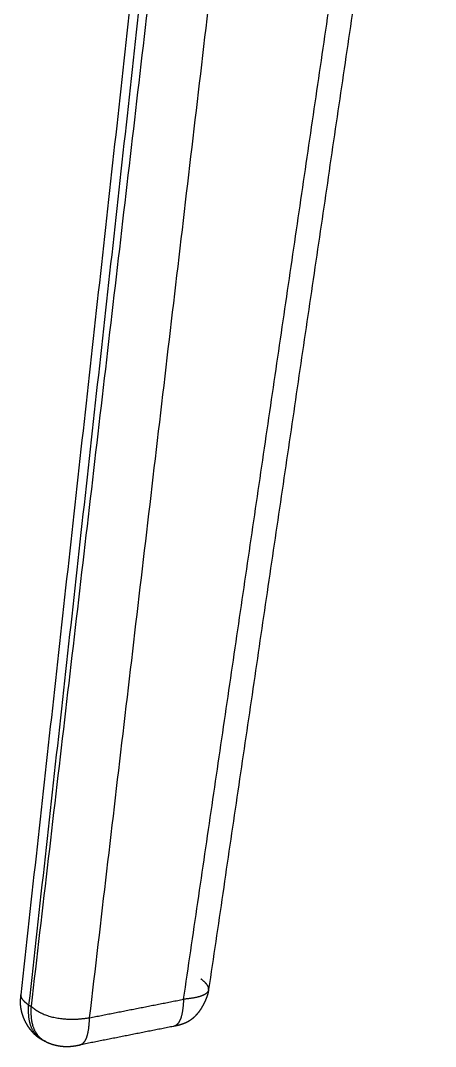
# Model space of a CAD drawing. Header units: millimetres. Extents: x 0 to 2008, y 0 to 2841.
# Drawn here: x 309.1 to 364.8, y 769.6 to 907.3 of the extents above; entities that cross this region are included whole.
import ezdxf

# ---------------------------------------------------------------- set-up
doc = ezdxf.new("R2010")
doc.units = ezdxf.units.MM
doc.header["$MEASUREMENT"] = 0
doc.layers.add('3052 Søborg Wood full upholstered', color=7, linetype='Continuous', true_color=0x000000)

msp = doc.modelspace()

# ---------------------------------------------------------------- linework, layer by layer
at = {"layer": '3052 Søborg Wood full upholstered'}
for points in [[(309.22, 776.57), (326.75, 935.36), (344.29, 1094.15)], [(345.44, 1093.46), (327.84, 934.31), (310.24, 775.17)], [(347.54, 1092.26), (329.05, 933.64), (310.56, 775.02)], [(318.42, 773.48), (336.93, 930.87), (355.44, 1088.26)], [(331.02, 775.96), (346.29, 880), (361.57, 984.04)], [(364.81, 984.02), (349.59, 880.64), (334.38, 777.25)], [(310.24, 775.17), (310.4, 775.09), (310.56, 775.02)], [(318.42, 773.48), (324.72, 774.72), (331.02, 775.96)], [(329.66, 772.32), (323.38, 771.07), (317.1, 769.83)], [(312.53, 770.27), (312.41, 770.33), (312.28, 770.39)]]:
    msp.add_open_spline(points, degree=2, dxfattribs=at)
for points, weights, degree in [([(334.38, 777.29), (334.41, 777.56), (334.29, 777.85), (334.03, 778.14), (333.68, 778.42), (333.33, 778.7)], [2602.56021247, 2603.45832144, 2604.33094837, 2605.1358481, 2605.85331127, 2606.57077445], 5), ([(310.24, 775.17), (309.89, 775.44), (309.55, 775.72), (309.3, 776.01), (309.19, 776.3), (309.22, 776.57)], [2586.8570383, 2587.57285272, 2588.28866714, 2589.08964329, 2589.95663587, 2590.84827632], 5), ([(334.38, 777.25), (334.31, 776.83), (333.89, 776.45), (333.07, 776.17), (332.04, 776.07), (331.02, 775.96)], [2602.44405974, 2601.01538015, 2599.53091805, 2598.16376215, 2597.215897, 2596.26803185], 5), ([(312.28, 770.39), (311.35, 770.83), (310.6, 771.64), (310.17, 772.78), (310.21, 773.97), (310.24, 775.17)], [2589.54053052, 2588.60643551, 2587.77767097, 2587.19751811, 2587.02727821, 2586.8570383], 5), ([(331.02, 775.96), (330.95, 774.85), (330.88, 773.75), (330.6, 772.86), (330.18, 772.42), (329.66, 772.32)], [2596.26803185, 2596.7006989, 2597.13336594, 2597.97702771, 2599.05601255, 2600.23543373], 5), ([(310.56, 775.02), (310.52, 773.83), (310.49, 772.63), (310.91, 771.49), (311.66, 770.68), (312.59, 770.25)], [2586.19225116, 2586.36249103, 2586.5327309, 2587.11288342, 2587.94164758, 2588.87574227], 5), ([(310.56, 775.02), (311.46, 774.28), (312.37, 773.53), (314.99, 773.02), (316.71, 773.25), (318.42, 773.48)], [2586.19225116, 2584.31761738, 2582.44298361, 2582.11273038, 2583.65725244, 2585.2017745], 5), ([(317.08, 769.83), (317.59, 769.93), (318.01, 770.37), (318.29, 771.26), (318.35, 772.37), (318.42, 773.48)], [2589.17163156, 2587.9915522, 2586.91182423, 2586.06746883, 2585.63462167, 2585.2017745], 5), ([(312.44, 770.32), (312.39, 770.34), (312.34, 770.37)], [1, 0.999854444986, 1], 2)]:
    msp.add_rational_spline(points, weights, degree=degree, dxfattribs=at)
for points, weights, knots in [([(312.16, 770.45), (312.11, 770.47), (312.03, 770.52), (311.86, 770.61), (311.57, 770.8), (311.34, 770.98), (311.19, 771.12), (311.17, 771.13), (311.16, 771.14), (311.15, 771.15), (310.95, 771.33), (310.77, 771.53), (310.45, 771.91), (310.32, 772.1), (310.19, 772.29), (310.09, 772.44), (310, 772.6), (309.91, 772.76), (309.73, 773.09), (309.58, 773.43), (309.46, 773.79), (309.38, 774.02), (309.31, 774.25), (309.21, 774.75), (309.17, 775.01), (309.16, 775.27), (309.15, 775.47), (309.15, 775.67), (309.16, 775.87), (309.17, 776.09), (309.19, 776.32), (309.21, 776.55)], [1, 1, 1, 1, 1, 1, 1, 0.999999524862, 0.999999109204, 0.999998753128, 0.999993531104, 1.00000126706, 1.00003719336, 1.00006258442, 1.00009348731, 0.999563470007, 0.999563470007, 1.00009348731, 0.99778960085, 0.99778960085, 1.00009348731, 1.00013435447, 1.00017329739, 1.00024545704, 1.00027863685, 1.00030356269, 0.999435244648, 0.999435244648, 1.00030356269, 0.999958357469, 0.999958357469, 1.00030356269], [0, 0, 0, 0, 0.140735, 0.285764, 0.575272, 1.178428, 1.178428, 1.178428, 1.249724, 1.249724, 1.249724, 2.291714, 2.291714, 3.212649, 3.212649, 3.212649, 3.765574, 3.765574, 3.765574, 4.883393, 4.883393, 4.883393, 5.865517, 5.865517, 6.892445, 6.892445, 6.892445, 7.484686, 7.484686, 7.484686, 8.171729, 8.171729, 8.171729, 8.171729]), ([(334.37, 777.23), (334.36, 777.15), (334.35, 777.05), (334.31, 776.89), (334.29, 776.8), (334.27, 776.72), (334.2, 776.46), (334.11, 776.21), (334.01, 775.97), (333.98, 775.9), (333.95, 775.82), (333.91, 775.75), (333.8, 775.5), (333.68, 775.25), (333.54, 775.01), (333.38, 774.71), (333.19, 774.43), (332.99, 774.16), (332.91, 774.07), (332.83, 773.97), (332.75, 773.88), (332.5, 773.6), (332.23, 773.35), (331.91, 773.13), (331.72, 773.01), (331.52, 772.89), (331.32, 772.8), (331.14, 772.72), (330.96, 772.65), (330.78, 772.59), (330.42, 772.47), (330.02, 772.39), (329.68, 772.32)], [2602.45367386, 2602.46287266, 2602.41537763, 2602.3357318, 2602.29308173, 2602.2514001, 2598.73376252, 2598.73376252, 2602.2514001, 2602.08634769, 2602.08634769, 2602.2514001, 2600.43463341, 2600.43463341, 2602.2514001, 2597.78125665, 2597.78125665, 2602.2514001, 2601.25581258, 2601.25581258, 2602.2514001, 2602.18901373, 2602.1001966, 2601.97901513, 2596.15801236, 2596.15801236, 2601.97901513, 2598.85023936, 2598.85023936, 2601.97901513, 2601.80038838, 2601.58104159, 2601.28662299], [0.029543, 0.029543, 0.029543, 0.029543, 0.3495, 0.3495, 0.726165, 0.726165, 0.726165, 1.520244, 1.520244, 1.520244, 1.757592, 1.757592, 1.757592, 2.588951, 2.588951, 2.588951, 3.597976, 3.597976, 3.597976, 3.970261, 3.970261, 3.970261, 5.412008, 5.412008, 5.412008, 6.097627, 6.097627, 6.097627, 6.678504, 6.678504, 6.678504, 8.204008, 8.204008, 8.204008, 8.204008]), ([(312.59, 770.25), (312.65, 770.22), (312.7, 770.19), (312.76, 770.17), (312.99, 770.07), (313.23, 769.98), (313.48, 769.9), (313.76, 769.82), (314.04, 769.75), (314.33, 769.71), (314.67, 769.65), (315, 769.63), (315.34, 769.62), (315.51, 769.62), (315.67, 769.63), (315.83, 769.64), (316.27, 769.67), (316.69, 769.75), (317.08, 769.83)], [2588.54492275, 2588.47052083, 2588.47052084, 2588.54492281, 2584.99715574, 2584.99715574, 2588.54492281, 2584.59379739, 2584.59379739, 2588.54492281, 2583.39845717, 2583.39845717, 2588.54492281, 2587.32434361, 2587.32434361, 2588.54492281, 2588.64489122, 2588.82464746, 2589.17163546], [18.105094, 18.105094, 18.105094, 18.105094, 18.284123, 18.284123, 18.284123, 19.054661, 19.054661, 19.054661, 19.93174, 19.93174, 19.93174, 20.946029, 20.946029, 20.946029, 21.435748, 21.435748, 21.435748, 23.119345, 23.119345, 23.119345, 23.119345])]:
    msp.add_rational_spline(points, weights, degree=3, knots=knots, dxfattribs=at)

doc.saveas('drawing.dxf')
